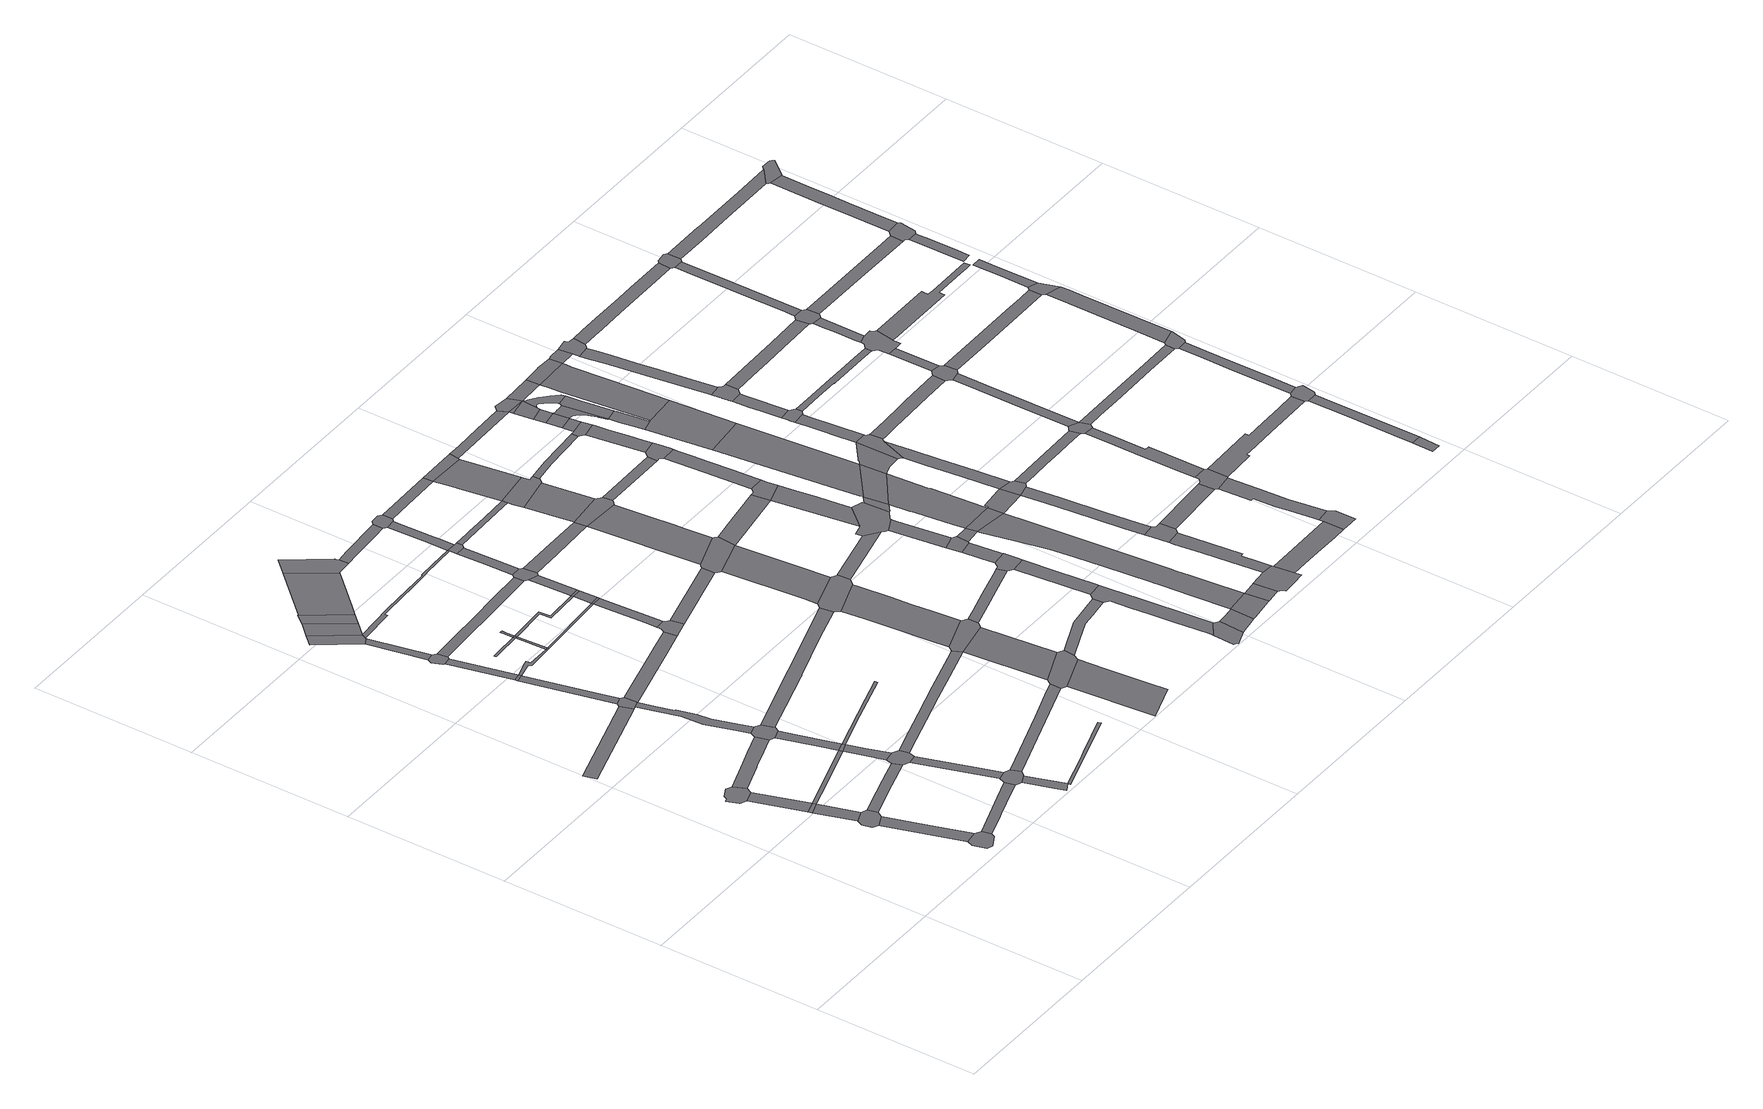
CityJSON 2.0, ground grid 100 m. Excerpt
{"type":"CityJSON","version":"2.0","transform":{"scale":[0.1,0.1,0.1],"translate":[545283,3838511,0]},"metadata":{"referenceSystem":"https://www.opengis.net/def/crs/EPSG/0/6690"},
"CityObjects":{
"road1":{"type":"Road","geometry":[{"type":"MultiSurface","lod":"1","boundaries":[[[0,1,2,3,4,5,6,7,8,9,10,11]]]}]},
"road2":{"type":"Road","attributes":{"RoadStructureAttribute.sectionType":"1"},"geometry":[{"type":"MultiSurface","lod":"1","boundaries":[[[12,9,8,13,14,15]]]}]},
"road3":{"type":"Road","geometry":[{"type":"MultiSurface","lod":"1","boundaries":[[[15,14,16,17]]]}]},
"road4":{"type":"Road","attributes":{"RoadStructureAttribute.sectionType":"1"},"geometry":[{"type":"MultiSurface","lod":"1","boundaries":[[[17,16,18,19]]]}]},
"road5":{"type":"Road","geometry":[{"type":"MultiSurface","lod":"1","boundaries":[[[20,21,19,18,22,23,24,25,26,27,28,29,30]]]}]},
"road6":{"type":"Road","geometry":[{"type":"MultiSurface","lod":"1","boundaries":[[[31,32,33,34,35,36,37,38,39,40,41]]]}]},
"road7":{"type":"Road","attributes":{"RoadStructureAttribute.sectionType":"1"},"geometry":[{"type":"MultiSurface","lod":"1","boundaries":[[[42,28,27,43,32,31]]]}]},
"road8":{"type":"Road","attributes":{"RoadStructureAttribute.sectionType":"1"},"geometry":[{"type":"MultiSurface","lod":"1","boundaries":[[[44,45,46,47]]]}]},
"road9":{"type":"Road","attributes":{"RoadStructureAttribute.sectionType":"1"},"geometry":[{"type":"MultiSurface","lod":"1","boundaries":[[[48,49,50,51,11,10,52,53,54,55]]]}]},
"road10":{"type":"Road","attributes":{"RoadStructureAttribute.sectionType":"1"},"geometry":[{"type":"MultiSurface","lod":"1","boundaries":[[[56,57,15,17,58,59]]]}]},
"road11":{"type":"Road","attributes":{"RoadStructureAttribute.sectionType":"1"},"geometry":[{"type":"MultiSurface","lod":"1","boundaries":[[[60,61,62,63,30,29,64,65,66]]]}]},
"road12":{"type":"Road","attributes":{"RoadStructureAttribute.sectionType":"1"},"geometry":[{"type":"MultiSurface","lod":"1","boundaries":[[[67,68,41,40,69,70,71,72,73,74,75]]]}]},
"road13":{"type":"Road","geometry":[{"type":"MultiSurface","lod":"1","boundaries":[[[76,56,59,77]]]}]},
"road14":{"type":"Road","attributes":{"RoadStructureAttribute.sectionType":"1"},"geometry":[{"type":"MultiSurface","lod":"1","boundaries":[[[78,79,80,81,82,83,56,76]]]}]},
"road15":{"type":"Road","geometry":[{"type":"MultiSurface","lod":"1","boundaries":[[[84,85,86,48,55,87,88,81,80,89,90,91]]]}]},
"road16":{"type":"Road","attributes":{"RoadStructureAttribute.sectionType":"1"},"geometry":[{"type":"MultiSurface","lod":"1","boundaries":[[[92,77,59,93,94,95,96,97]]]}]},
"road17":{"type":"Road","geometry":[{"type":"MultiSurface","lod":"1","boundaries":[[[97,96,98,99,60,66,100,101,102,103]]]}]},
"road18":{"type":"Road","attributes":{"RoadStructureAttribute.sectionType":"1"},"geometry":[{"type":"MultiSurface","lod":"1","boundaries":[[[104,101,100,105,106,107]]]}]},
"road19":{"type":"Road","attributes":{"RoadStructureAttribute.sectionType":"1"},"geometry":[{"type":"MultiSurface","lod":"1","boundaries":[[[108,109,110,111,112,113,114,115,116,117,118,119,120,85,84]]]}]},
"road20":{"type":"Road","geometry":[{"type":"MultiSurface","lod":"1","boundaries":[[[121,122,123,124,44,47,125,116,115,126]]]}]},
"road21":{"type":"Road","attributes":{"RoadStructureAttribute.sectionType":"1"},"geometry":[{"type":"MultiSurface","lod":"1","boundaries":[[[127,128,129,130,131]]]}]},
"road22":{"type":"Road","geometry":[{"type":"MultiSurface","lod":"1","boundaries":[[[107,106,67,75,132,133,128,127,134,135]]]}]},
"road23":{"type":"Road","attributes":{"RoadStructureAttribute.sectionType":"1"},"geometry":[{"type":"MultiSurface","lod":"1","boundaries":[[[136,137,138,139,123,122]]]}]},
"road24":{"type":"Road","geometry":[{"type":"MultiSurface","lod":"1","boundaries":[[[140,141,139,138]]]}]},
"road25":{"type":"Road","attributes":{"RoadStructureAttribute.sectionType":"1"},"geometry":[{"type":"MultiSurface","lod":"1","boundaries":[[[142,143,144,145,141,140]]]}]},
"road26":{"type":"Road","geometry":[{"type":"MultiSurface","lod":"1","boundaries":[[[146,147,148,149,150]]]}]},
"road27":{"type":"Road","geometry":[{"type":"MultiSurface","lod":"1","boundaries":[[[151,152,153,154,145,144,155,156]]]}]},
"road28":{"type":"Road","attributes":{"RoadStructureAttribute.sectionType":"1"},"geometry":[{"type":"MultiSurface","lod":"1","boundaries":[[[157,149,148,152,151]]]}]},
"road29":{"type":"Road","attributes":{"RoadStructureAttribute.sectionType":"1"},"geometry":[{"type":"MultiSurface","lod":"1","boundaries":[[[158,146,150,159,160]]]}]},
"road30":{"type":"Road","attributes":{"RoadStructureAttribute.sectionType":"1"},"geometry":[{"type":"MultiSurface","lod":"1","boundaries":[[[161,162,163,164,165,140,138,166,167,168,169,170]]]}]},
"road31":{"type":"Road","geometry":[{"type":"MultiSurface","lod":"1","boundaries":[[[171,158,160,172,173]]]}]},
"road32":{"type":"Road","attributes":{"RoadStructureAttribute.sectionType":"1"},"geometry":[{"type":"MultiSurface","lod":"1","boundaries":[[[174,175,176,177,178,179,180]]]}]},
"road33":{"type":"Road","attributes":{"RoadStructureAttribute.sectionType":"1"},"geometry":[{"type":"MultiSurface","lod":"1","boundaries":[[[181,182,183,184,185,186,76,77]]]}]},
"road34":{"type":"Road","attributes":{"RoadStructureAttribute.sectionType":"1"},"geometry":[{"type":"MultiSurface","lod":"1","boundaries":[[[187,188,189,190,191,192,193,194,131,195]]]}]},
"road35":{"type":"Road","geometry":[{"type":"MultiSurface","lod":"1","boundaries":[[[196,170,169,197]]]}]},
"road36":{"type":"Road","attributes":{"RoadStructureAttribute.sectionType":"1"},"geometry":[{"type":"MultiSurface","lod":"1","boundaries":[[[198,199,200,201,126,115,202,203]]]}]},
"road37":{"type":"Road","attributes":{"RoadStructureAttribute.sectionType":"1"},"geometry":[{"type":"MultiSurface","lod":"1","boundaries":[[[180,170,196,204]]]}]},
"road38":{"type":"Road","geometry":[{"type":"MultiSurface","lod":"1","boundaries":[[[174,180,204,205]]]}]},
"road39":{"type":"Road","geometry":[{"type":"MultiSurface","lod":"1","boundaries":[[[206,207,208,209,210,174,205]]]}]},
"road40":{"type":"Road","attributes":{"RoadStructureAttribute.sectionType":"1"},"geometry":[{"type":"MultiSurface","lod":"1","boundaries":[[[211,173,172,212,213,214]]]}]},
"road41":{"type":"Road","attributes":{"RoadStructureAttribute.sectionType":"1"},"geometry":[{"type":"MultiSurface","lod":"1","boundaries":[[[215,216,217,218,135,134,219]]]}]},
"road42":{"type":"Road","attributes":{"RoadStructureAttribute.sectionType":"1"},"geometry":[{"type":"MultiSurface","lod":"1","boundaries":[[[220,221,222,223,156,155,224,225,226,227,228]]]}]},
"road43":{"type":"Road","attributes":{"RoadStructureAttribute.sectionType":"1"},"geometry":[{"type":"MultiSurface","lod":"1","boundaries":[[[229,230,231,232,233,103,102,234,235,236,237,238,239]]]}]},
"road44":{"type":"Road","attributes":{"RoadStructureAttribute.sectionType":"1"},"geometry":[{"type":"MultiSurface","lod":"1","boundaries":[[[240,196,197,241]]]}]},
"road45":{"type":"Road","attributes":{"RoadStructureAttribute.sectionType":"1"},"geometry":[{"type":"MultiSurface","lod":"1","boundaries":[[[242,243,244,245,246,247,150,149,248,249,250,251,252,253,254,255,256,257]]]}]},
"road46":{"type":"Road","attributes":{"RoadStructureAttribute.sectionType":"1"},"geometry":[{"type":"MultiSurface","lod":"1","boundaries":[[[258,259,260,261,262,263,91,90,264,265,266,267,268,269,270,271]]]}]},
"road47":{"type":"Road","attributes":{"RoadStructureAttribute.sectionType":"1"},"geometry":[{"type":"MultiSurface","lod":"1","boundaries":[[[272,273,205,204,274,275,276,277]]]}]},
"road48":{"type":"Road","geometry":[{"type":"MultiSurface","lod":"1","boundaries":[[[278,279,211,214,280,281,282,283,284]]]}]},
"road49":{"type":"Road","geometry":[{"type":"MultiSurface","lod":"1","boundaries":[[[285,286,287,288,289,290,291,198,203,292,293,294]]]}]},
"road50":{"type":"Road","attributes":{"RoadStructureAttribute.sectionType":"1"},"geometry":[{"type":"MultiSurface","lod":"1","boundaries":[[[295,241,296,297,298,287,286]]]}]},
"road51":{"type":"Road","geometry":[{"type":"MultiSurface","lod":"1","boundaries":[[[299,240,241,295]]]}]},
"road52":{"type":"Road","attributes":{"RoadStructureAttribute.sectionType":"1"},"geometry":[{"type":"MultiSurface","lod":"1","boundaries":[[[300,276,240,299]]]}]},
"road53":{"type":"Road","geometry":[{"type":"MultiSurface","lod":"1","boundaries":[[[301,277,276,300]]]}]},
"road54":{"type":"Road","attributes":{"RoadStructureAttribute.sectionType":"1"},"geometry":[{"type":"MultiSurface","lod":"1","boundaries":[[[302,303,277,301,304]]]}]},
"road55":{"type":"Road","attributes":{"RoadStructureAttribute.sectionType":"1"},"geometry":[{"type":"MultiSurface","lod":"1","boundaries":[[[305,306,282,281,307,308,309,310]]]}]},
"road56":{"type":"Road","geometry":[{"type":"MultiSurface","lod":"1","boundaries":[[[311,312,313,220,228,314,302,304,315,316,317]]]}]},
"road57":{"type":"Road","attributes":{"RoadStructureAttribute.sectionType":"1"},"geometry":[{"type":"MultiSurface","lod":"1","boundaries":[[[318,319,320,321,322,323]]]}]},
"road58":{"type":"Road","attributes":{"RoadStructureAttribute.sectionType":"1"},"geometry":[{"type":"MultiSurface","lod":"1","boundaries":[[[324,325,326,327,328,313,312]]]}]},
"road59":{"type":"Road","geometry":[{"type":"MultiSurface","lod":"1","boundaries":[[[329,330,331,215,219,332,321,320,333,334,335]]]}]},
"road60":{"type":"Road","attributes":{"RoadStructureAttribute.sectionType":"1"},"geometry":[{"type":"MultiSurface","lod":"1","boundaries":[[[336,337,294,293,338]]]}]},
"road61":{"type":"Road","geometry":[{"type":"MultiSurface","lod":"1","boundaries":[[[242,257,339,326,325,340,341,342,343,344]]]}]},
"road62":{"type":"Road","attributes":{"RoadStructureAttribute.sectionType":"1"},"geometry":[{"type":"MultiSurface","lod":"1","boundaries":[[[345,239,330,329]]]}]},
"road63":{"type":"Road","attributes":{"RoadStructureAttribute.sectionType":"1"},"geometry":[{"type":"MultiSurface","lod":"1","boundaries":[[[346,347,348,349,350,351,242,344]]]}]},
"road64":{"type":"Road","geometry":[{"type":"MultiSurface","lod":"1","boundaries":[[[352,353,354,355,356,357,229,239,345,358,359]]]}]},
"road65":{"type":"Road","geometry":[{"type":"MultiSurface","lod":"1","boundaries":[[[360,361,305,310,350,349,362,363]]]}]},
"road66":{"type":"Road","attributes":{"RoadStructureAttribute.sectionType":"1"},"geometry":[{"type":"MultiSurface","lod":"1","boundaries":[[[364,365,366,367,368,369,370,371,372,373,355,354]]]}]},
"road67":{"type":"Road","attributes":{"RoadStructureAttribute.sectionType":"1"},"geometry":[{"type":"MultiSurface","lod":"1","boundaries":[[[374,375,376,317,316,377,378,379,380]]]}]},
"road68":{"type":"Road","geometry":[{"type":"MultiSurface","lod":"1","boundaries":[[[381,382,383,384,385,258,271,386,370,369,387,388]]]}]},
"road69":{"type":"Road","attributes":{"RoadStructureAttribute.sectionType":"1"},"geometry":[{"type":"MultiSurface","lod":"1","boundaries":[[[389,390,391,392,393,342,341,394,395,396,397]]]}]},
"road70":{"type":"Road","attributes":{"RoadStructureAttribute.sectionType":"1"},"geometry":[{"type":"MultiSurface","lod":"1","boundaries":[[[398,399,400,401,402,384,383]]]}]},
"road71":{"type":"Road","attributes":{"RoadStructureAttribute.sectionType":"1"},"geometry":[{"type":"MultiSurface","lod":"1","boundaries":[[[403,404,363,362,405,406,407]]]}]},
"road72":{"type":"Road","attributes":{"RoadStructureAttribute.sectionType":"1"},"geometry":[{"type":"MultiSurface","lod":"1","boundaries":[[[408,409,335,334,410,411,412,413]]]}]},
"road73":{"type":"Road","geometry":[{"type":"MultiSurface","lod":"1","boundaries":[[[414,415,416,417,336,338,418,419,401,400,420]]]}]},
"road74":{"type":"Road","attributes":{"RoadStructureAttribute.sectionType":"1"},"geometry":[{"type":"MultiSurface","lod":"1","boundaries":[[[380,416,415,421,422,423,424,425]]]}]},
"road75":{"type":"Road","attributes":{"RoadStructureAttribute.sectionType":"1"},"geometry":[{"type":"MultiSurface","lod":"1","boundaries":[[[426,427,428,429,359,358,430,431,432,433]]]}]},
"road76":{"type":"Road","geometry":[{"type":"MultiSurface","lod":"1","boundaries":[[[434,435,436,374,380,425,437,438,439,440]]]}]},
"road77":{"type":"Road","geometry":[{"type":"MultiSurface","lod":"1","boundaries":[[[441,442,443,444,445,446,447,448]]]}]},
"road78":{"type":"Road","attributes":{"RoadStructureAttribute.sectionType":"1"},"geometry":[{"type":"MultiSurface","lod":"1","boundaries":[[[449,450,451,452,374,436]]]}]},
"road79":{"type":"Road","geometry":[{"type":"MultiSurface","lod":"1","boundaries":[[[453,454,455,389,397,456,457,458,450,449,459,460,461]]]}]},
"road80":{"type":"Road","attributes":{"RoadStructureAttribute.sectionType":"1"},"geometry":[{"type":"MultiSurface","lod":"1","boundaries":[[[462,463,464,465,466,408,413,467,468,469,470,471,472,443,442]]]}]},
"road81":{"type":"Road","attributes":{"RoadStructureAttribute.sectionType":"1"},"geometry":[{"type":"MultiSurface","lod":"1","boundaries":[[[473,388,387,474,475,476]]]}]},
"road82":{"type":"Road","attributes":{"RoadStructureAttribute.sectionType":"1"},"geometry":[{"type":"MultiSurface","lod":"1","boundaries":[[[477,478,479,480,389,455,481]]]}]},
"road83":{"type":"Road","geometry":[{"type":"MultiSurface","lod":"1","boundaries":[[[482,483,484,403,407,477,481,485]]]}]},
"road84":{"type":"Road","attributes":{"RoadStructureAttribute.sectionType":"1"},"geometry":[{"type":"MultiSurface","lod":"1","boundaries":[[[486,487,488,448,447,489,490]]]}]},
"road85":{"type":"Road","attributes":{"RoadStructureAttribute.sectionType":"1"},"geometry":[{"type":"MultiSurface","lod":"1","boundaries":[[[491,492,493,420,400,494]]]}]},
"road86":{"type":"Road","attributes":{"RoadStructureAttribute.sectionType":"1"},"geometry":[{"type":"MultiSurface","lod":"1","boundaries":[[[495,496,497,498,466,465]]]}]},
"road87":{"type":"Road","geometry":[{"type":"MultiSurface","lod":"1","boundaries":[[[499,500,501,502,503,426,433,498,497]]]}]},
"road88":{"type":"Road","geometry":[{"type":"MultiSurface","lod":"1","boundaries":[[[504,486,490,505,506,507,508]]]}]},
"road89":{"type":"Road","attributes":{"RoadStructureAttribute.sectionType":"1"},"geometry":[{"type":"MultiSurface","lod":"1","boundaries":[[[509,510,511,512,501,500]]]}]},
"road90":{"type":"Road","geometry":[{"type":"MultiSurface","lod":"1","boundaries":[[[513,514,515,511,510,516,517,518]]]}]},
"road91":{"type":"Road","attributes":{"RoadStructureAttribute.sectionType":"1"},"geometry":[{"type":"MultiSurface","lod":"1","boundaries":[[[519,440,439,520]]]}]},
"road92":{"type":"Road","attributes":{"RoadStructureAttribute.sectionType":"1"},"geometry":[{"type":"MultiSurface","lod":"1","boundaries":[[[521,522,523,524,525,515,514]]]}]},
"road93":{"type":"Road","geometry":[{"type":"MultiSurface","lod":"1","boundaries":[[[526,527,528,529,473,476,530,525,524,531,532,533]]]}]},
"road94":{"type":"Road","attributes":{"RoadStructureAttribute.sectionType":"1"},"geometry":[{"type":"MultiSurface","lod":"1","boundaries":[[[534,535,504,508,536,537,538,539,540]]]}]},
"road95":{"type":"Road","attributes":{"RoadStructureAttribute.sectionType":"1"},"geometry":[{"type":"MultiSurface","lod":"1","boundaries":[[[541,542,461,460,543,544,545]]]}]},
"road96":{"type":"Road","attributes":{"RoadStructureAttribute.sectionType":"1"},"geometry":[{"type":"MultiSurface","lod":"1","boundaries":[[[546,547,548,549,550,494,528,527]]]}]},
"road97":{"type":"Road","geometry":[{"type":"MultiSurface","lod":"1","boundaries":[[[551,552,553,554,555,556,557,558,559,560,561,562,486,504,563,564,565,566,567,568,569]]]}]},
"road98":{"type":"Road","attributes":{"RoadStructureAttribute.sectionType":"1"},"geometry":[{"type":"MultiSurface","lod":"1","boundaries":[[[570,571,572,518,517,573,551]]]}]},
"road99":{"type":"Road","geometry":[{"type":"MultiSurface","lod":"1","boundaries":[[[574,575,576,577,578,491,494,550]]]}]},
"road100":{"type":"Road","attributes":{"RoadStructureAttribute.sectionType":"1"},"geometry":[{"type":"MultiSurface","lod":"1","boundaries":[[[579,580,581,482,485,582]]]}]},
"road101":{"type":"Road","attributes":{"RoadStructureAttribute.sectionType":"1"},"geometry":[{"type":"MultiSurface","lod":"1","boundaries":[[[583,533,532,584,585]]]}]},
"road102":{"type":"Road","geometry":[{"type":"MultiSurface","lod":"1","boundaries":[[[586,534,540,587,588,589,590,591,592,593,594,595,596,597,598]]]}]},
"road103":{"type":"Road","attributes":{"RoadStructureAttribute.sectionType":"1"},"geometry":[{"type":"MultiSurface","lod":"1","boundaries":[[[599,600,601,602,603,604,605,606,576,575]]]}]},
"road104":{"type":"Road","geometry":[{"type":"MultiSurface","lod":"1","boundaries":[[[607,570,551,569]]]}]},
"road105":{"type":"Road","geometry":[{"type":"MultiSurface","lod":"1","boundaries":[[[608,609,610,611,612,519,520,613,614,605,604]]]}]},
"road106":{"type":"Road","attributes":{"function":"1","RoadStructureAttribute.sectionType":"7"},"geometry":[{"type":"MultiSurface","lod":"1","boundaries":[[[615,616,617,618,619,620,621,585,622,623,624,625,570,607]]]}]},
"road107":{"type":"Road","attributes":{"RoadStructureAttribute.sectionType":"1"},"geometry":[{"type":"MultiSurface","lod":"1","boundaries":[[[626,627,628,629,630,631,611,610]]]}]},
"road108":{"type":"Road","attributes":{"RoadStructureAttribute.sectionType":"1"},"geometry":[{"type":"MultiSurface","lod":"1","boundaries":[[[632,633,634,635,636,637,638,639,586,598]]]}]},
"road109":{"type":"Road","geometry":[{"type":"MultiSurface","lod":"1","boundaries":[[[640,641,642,541,545,643,644,631,630]]]}]},
"road110":{"type":"Road","geometry":[{"type":"MultiSurface","lod":"1","boundaries":[[[645,646,583,585,621]]]}]},
"road111":{"type":"Road","attributes":{"RoadStructureAttribute.sectionType":"1"},"geometry":[{"type":"MultiSurface","lod":"1","boundaries":[[[647,648,649,642,641]]]}]},
"road112":{"type":"Road","geometry":[{"type":"MultiSurface","lod":"1","boundaries":[[[650,651,648,647]]]}]},
"road113":{"type":"Road","attributes":{"RoadStructureAttribute.sectionType":"1"},"geometry":[{"type":"MultiSurface","lod":"1","boundaries":[[[652,653,651,650]]]}]},
"road114":{"type":"Road","attributes":{"RoadStructureAttribute.sectionType":"1"},"geometry":[{"type":"MultiSurface","lod":"1","boundaries":[[[654,655,656,653,652]]]}]},
"road115":{"type":"Road","geometry":[{"type":"MultiSurface","lod":"1","boundaries":[[[657,658,659,660,636,635,661,662]]]}]},
"road116":{"type":"Road","attributes":{"function":"1","RoadStructureAttribute.sectionType":"7"},"geometry":[{"type":"MultiSurface","lod":"1","boundaries":[[[663,664,665,666,667,668,669,670,646,645]]]}]},
"road117":{"type":"Road","attributes":{"RoadStructureAttribute.sectionType":"1"},"geometry":[{"type":"MultiSurface","lod":"1","boundaries":[[[671,672,673,674,675,676,677,607,569,678,679]]]}]},
"road118":{"type":"Road","attributes":{"RoadStructureAttribute.sectionType":"1"},"geometry":[{"type":"MultiSurface","lod":"1","boundaries":[[[582,655,654]]]}]},
"road119":{"type":"Road","geometry":[{"type":"MultiSurface","lod":"1","boundaries":[[[680,681,682,579,582,654,683]]]}]},
"road120":{"type":"Road","attributes":{"RoadStructureAttribute.sectionType":"1"},"geometry":[{"type":"MultiSurface","lod":"1","boundaries":[[[684,685,686,687,688,689,690,650,647,691,692,693,694,695,696,697]]]}]},
"road121":{"type":"Road","attributes":{"RoadStructureAttribute.sectionType":"1"},"geometry":[{"type":"MultiSurface","lod":"1","boundaries":[[[698,699,700,701,679,702,703,704,705,659,658]]]}]},
"road122":{"type":"Road","geometry":[{"type":"MultiSurface","lod":"1","boundaries":[[[697,696,706,707]]]}]},
"road123":{"type":"Road","attributes":{"function":"1","RoadStructureAttribute.sectionType":"7"},"geometry":[{"type":"MultiSurface","lod":"1","boundaries":[[[708,709,707,710,711,712,713]]]}]},
"road124":{"type":"Road","attributes":{"RoadStructureAttribute.sectionType":"1"},"geometry":[{"type":"MultiSurface","lod":"1","boundaries":[[[714,715,716,597,596,717,718,719,720]]]}]},
"road125":{"type":"Road","geometry":[{"type":"MultiSurface","lod":"1","boundaries":[[[721,722,723,724,725,726,684,707,709]]]}]},
"road126":{"type":"Road","attributes":{"RoadStructureAttribute.sectionType":"1"},"geometry":[{"type":"MultiSurface","lod":"1","boundaries":[[[727,728,729,730,731,732,733,654,652,734,735,736,737,738,739,740,741,742,743,744,725,724]]]}]},
"road127":{"type":"Road","geometry":[{"type":"MultiSurface","lod":"1","boundaries":[[[745,746,713,712,666,665]]]}]},
"road128":{"type":"Road","geometry":[{"type":"MultiSurface","lod":"1","boundaries":[[[671,679,701,747,748,749,750,751]]]}]},
"road129":{"type":"Road","geometry":[{"type":"MultiSurface","lod":"1","boundaries":[[[752,753,754,755,756,645,621,757,758,759]]]}]},
"road130":{"type":"Road","attributes":{"RoadStructureAttribute.sectionType":"1"},"geometry":[{"type":"MultiSurface","lod":"1","boundaries":[[[760,761,683,654,762,763,764]]]}]},
"road131":{"type":"Road","attributes":{"RoadStructureAttribute.sectionType":"1"},"geometry":[{"type":"MultiSurface","lod":"1","boundaries":[[[765,766,767,768,769,770,771,772,671,751]]]}]},
"road132":{"type":"Road","attributes":{"RoadStructureAttribute.sectionType":"1"},"geometry":[{"type":"MultiSurface","lod":"1","boundaries":[[[773,774,775,662,661,776]]]}]},
"road133":{"type":"Road","geometry":[{"type":"MultiSurface","lod":"1","boundaries":[[[777,778,752,759,779,780,770,769,781,782,783,784]]]}]},
"road134":{"type":"Road","attributes":{"function":"1","RoadStructureAttribute.sectionType":"7"},"geometry":[{"type":"MultiSurface","lod":"1","boundaries":[[[785,786,787,788,789,764,790,791,792,793,746,745]]]}]},
"road135":{"type":"Road","attributes":{"RoadStructureAttribute.sectionType":"1"},"geometry":[{"type":"MultiSurface","lod":"1","boundaries":[[[794,795,796,797,798,799,800,801,802,803,752,778]]]}]},
"road136":{"type":"Road","geometry":[{"type":"MultiSurface","lod":"1","boundaries":[[[804,805,760,764,789,806]]]}]},
"road137":{"type":"Road","geometry":[{"type":"MultiSurface","lod":"1","boundaries":[[[807,808,809,810,811,798,797,812,813,814]]]}]},
"road138":{"type":"Road","geometry":[{"type":"MultiSurface","lod":"1","boundaries":[[[815,816,714,720,817,818,819]]]}]},
"road139":{"type":"Road","attributes":{"RoadStructureAttribute.sectionType":"1"},"geometry":[{"type":"MultiSurface","lod":"1","boundaries":[[[820,821,822,823,824,825,826,809,808]]]}]},
"road140":{"type":"Road","attributes":{"RoadStructureAttribute.sectionType":"1"},"geometry":[{"type":"MultiSurface","lod":"1","boundaries":[[[827,828,748,747,829,830,831,832,833,834,835]]]}]},
"road141":{"type":"Road","attributes":{"RoadStructureAttribute.sectionType":"1"},"geometry":[{"type":"MultiSurface","lod":"1","boundaries":[[[836,837,838,839,840,841,842,843,844,845,846,816,815]]]}]},
"road142":{"type":"Road","geometry":[{"type":"MultiSurface","lod":"1","boundaries":[[[847,848,849,850,851,852,853,854,855,856,822,821,857,858,859]]]}]},
"road143":{"type":"Road","attributes":{"RoadStructureAttribute.sectionType":"1"},"geometry":[{"type":"MultiSurface","lod":"1","boundaries":[[[860,861,862,806,789,863]]]}]},
"road144":{"type":"Road","attributes":{"RoadStructureAttribute.sectionType":"1"},"geometry":[{"type":"MultiSurface","lod":"1","boundaries":[[[864,865,866,867,868,869,870,871,872,873,874,875,876,877,878,851,850]]]}]},
"road145":{"type":"Road","geometry":[{"type":"MultiSurface","lod":"1","boundaries":[[[879,880,881,773,776,840,839,882,883,884]]]}]},
"road146":{"type":"Road","geometry":[{"type":"MultiSurface","lod":"1","boundaries":[[[885,886,887,888,889,890,891,860,863,892,893,870,869,894,895,896]]]}]},
"road147":{"type":"Road","attributes":{"RoadStructureAttribute.sectionType":"1"},"geometry":[{"type":"MultiSurface","lod":"1","boundaries":[[[897,898,899,900,901,902,903,784,783,904,905,906,907,908]]]}]},
"road148":{"type":"Road","attributes":{"RoadStructureAttribute.sectionType":"1"},"geometry":[{"type":"MultiSurface","lod":"1","boundaries":[[[909,910,911,912,913,879,884,914,915,916,917]]]}]},
"road149":{"type":"Road","geometry":[{"type":"MultiSurface","lod":"1","boundaries":[[[918,919,920,827,835,909,917,921,922,923,924]]]}]},
"road150":{"type":"Road","attributes":{"RoadStructureAttribute.sectionType":"1"},"geometry":[{"type":"MultiSurface","lod":"1","boundaries":[[[925,926,927,928,814,813,929,930,931,932,933,934,935,936]]]}]},
"road151":{"type":"Road","attributes":{"RoadStructureAttribute.sectionType":"1"},"geometry":[{"type":"MultiSurface","lod":"1","boundaries":[[[937,938,939,859,858,940,941,942,943,944]]]}]},
"road152":{"type":"Road","attributes":{"RoadStructureAttribute.sectionType":"1"},"geometry":[{"type":"MultiSurface","lod":"1","boundaries":[[[945,946,947,948,949,950,951,918,924]]]}]},
"road153":{"type":"Road","attributes":{"RoadStructureAttribute.sectionType":"1"},"geometry":[{"type":"MultiSurface","lod":"1","boundaries":[[[952,953,954,955,883,882,956,957,958,959,960,961]]]}]},
"road154":{"type":"Road","geometry":[{"type":"MultiSurface","lod":"1","boundaries":[[[962,963,964,897,908,965,966,949,948,967,968,969,970]]]}]},
"road155":{"type":"Road","attributes":{"RoadStructureAttribute.sectionType":"1"},"geometry":[{"type":"MultiSurface","lod":"1","boundaries":[[[971,972,962,970]]]}]},
"road156":{"type":"Road","attributes":{"RoadStructureAttribute.sectionType":"1"},"geometry":[{"type":"MultiSurface","lod":"1","boundaries":[[[973,974,975,976,977,896,895,978,979,980,981,982,983]]]}]},
"road157":{"type":"Road","geometry":[{"type":"MultiSurface","lod":"1","boundaries":[[[984,985,986,987,988,989,990,991,992,993,994,995,996,997,998,999,1000,1001,936,935,1002,1003,1004,1005,972,971,1006,1007,1008,1009]]]}]},
"road158":{"type":"Road","geometry":[{"type":"MultiSurface","lod":"1","boundaries":[[[1010,1011,1012,1013]]]}]},
"road159":{"type":"Road","attributes":{"RoadStructureAttribute.sectionType":"1"},"geometry":[{"type":"MultiSurface","lod":"1","boundaries":[[[1014,1015,1016,924,923,1017,1018,1019,1020,1021]]]}]},
"road160":{"type":"Road","attributes":{"RoadStructureAttribute.sectionType":"1"},"geometry":[{"type":"MultiSurface","lod":"1","boundaries":[[[1022,1023,1024,1025,999,998,1026]]]}]},
"road161":{"type":"Road","geometry":[{"type":"MultiSurface","lod":"1","boundaries":[[[1027,1028,937,944,1029,1022,1026,1030,1031,1032,1033,1034,1035,1036]]]}]},
"road162":{"type":"Road","attributes":{"RoadStructureAttribute.sectionType":"1"},"geometry":[{"type":"MultiSurface","lod":"1","boundaries":[[[1037,1038,1039,1040,1041,1042,1043,1010,1013]]]}]},
"road163":{"type":"Road","attributes":{"RoadStructureAttribute.sectionType":"1"},"geometry":[{"type":"MultiSurface","lod":"1","boundaries":[[[1044,1045,1046,1047,1048,1049,1050,1051,1027,1036]]]}]},
"road164":{"type":"Road","geometry":[{"type":"MultiSurface","lod":"1","boundaries":[[[1052,1053,961,960,1040,1039,1054,1055]]]}]},
"road165":{"type":"Road","attributes":{"RoadStructureAttribute.sectionType":"1"},"geometry":[{"type":"MultiSurface","lod":"1","boundaries":[[[1056,1057,1058,1059,968,967,1060,1061,1062]]]}]},
"road166":{"type":"Road","geometry":[{"type":"MultiSurface","lod":"1","boundaries":[[[1063,1064,1065,1066,1067,973,983,1068,1069,1047,1046,1070,1071,1072]]]}]},
"road167":{"type":"Road","attributes":{"RoadStructureAttribute.sectionType":"1"},"geometry":[{"type":"MultiSurface","lod":"1","boundaries":[[[1073,1074,1075,1076,1077,1078,1079,1053,1052]]]}]},
"road168":{"type":"Road","attributes":{"RoadStructureAttribute.sectionType":"1"},"geometry":[{"type":"MultiSurface","lod":"1","boundaries":[[[1080,1081,1082,1083,1084,1085,1086,1009,1008,1087,1088,1089,1090,1091,1092,1093,1094,1095,1096,1097]]]}]},
"road169":{"type":"Road","geometry":[{"type":"MultiSurface","lod":"1","boundaries":[[[1098,1099,1014,1021,1077,1076,1100]]]}]},
"road170":{"type":"Road","attributes":{"RoadStructureAttribute.sectionType":"1"},"geometry":[{"type":"MultiSurface","lod":"1","boundaries":[[[1101,1102,1103,1033,1032,1104,1105,1106]]]}]},
"road171":{"type":"Road","attributes":{"RoadStructureAttribute.sectionType":"1"},"geometry":[{"type":"MultiSurface","lod":"1","boundaries":[[[1107,1108,1109,1110,1099,1098,1111,1112,1113,1114]]]}]},
"road172":{"type":"Road","geometry":[{"type":"MultiSurface","lod":"1","boundaries":[[[1115,1056,1062,1107,1114,1116]]]}]},
"road173":{"type":"Road","attributes":{"RoadStructureAttribute.sectionType":"1"},"geometry":[{"type":"MultiSurface","lod":"1","boundaries":[[[1117,1118,1119,1120,1121,1115,1116]]]}]},
"road174":{"type":"Road","attributes":{"RoadStructureAttribute.sectionType":"1"},"geometry":[{"type":"MultiSurface","lod":"1","boundaries":[[[1122,1123,1124,1125,1126,1072,1071,1127,1128,1129,1130]]]}]},
"road175":{"type":"Road","geometry":[{"type":"MultiSurface","lod":"1","boundaries":[[[1131,1132,1133,1134,1135,1136]]]}]},
"road176":{"type":"Road","geometry":[{"type":"MultiSurface","lod":"1","boundaries":[[[1137,1138,1139,1106,1105,1140,1131,1136,1141,1142]]]}]},
"road177":{"type":"Road","attributes":{"RoadStructureAttribute.sectionType":"1"},"geometry":[{"type":"MultiSurface","lod":"1","boundaries":[[[1143,1144,1145,1138,1137,1146,1147,1148,1149,1150]]]}]},
"road178":{"type":"Road","geometry":[{"type":"MultiSurface","lod":"1","boundaries":[[[1151,1152,1130,1129,1153,1143,1150,1154,1155,1156,1157]]]}]}
},
"vertices":[
[342,1497,0],[332,1502,0],[275,1473,0],[270,1462,0],[264,1449,0],[243,1441,0],[270,1369,0],[273,1368,0],[309,1352,0],[384,1377,0],[402,1413,0],[367,1485,0],
[483,1064,0],[310,1351,0],[411,1032,0],[486,1056,0],
[418,1010,0],[493,1034,0],
[494,771,0],[566,800,0],
[591,789,0],[568,800,0],[493,770,0],[483,747,0],[477,734,0],[490,674,0],[501,669,0],[525,657,0],[597,692,0],[619,726,0],[602,783,0],
[752,201,0],[675,189,0],[674,187,0],[672,182,0],[659,151,0],[680,72,0],[718,61,0],[788,100,0],[793,110,0],[799,123,0],[789,182,0],
[669,466,0],[671,198,0],
[616,2377,0],[0,2187,0],[24,2110,0],[640,2300,0],
[796,1637,0],[658,1588,0],[570,1557,0],[368,1485,0],[583,1477,0],[597,1482,0],[658,1503,0],[819,1558,0],
[951,1206,0],[662,1112,0],[663,1089,0],[956,1184,0],
[1013,910,0],[877,870,0],[859,864,0],[665,804,0],[666,741,0],[854,800,0],[1035,856,0],
[1212,328,0],[1082,283,0],[886,152,0],[938,170,0],[975,183,0],[1063,213,0],[1066,214,0],[1143,240,0],[1226,268,0],
[1007,1222,0],[1011,1207,0],
[990,1278,0],[938,1463,0],[910,1564,0],[852,1543,0],[885,1433,0],[920,1309,0],
[869,1691,0],[813,1670,0],[806,1656,0],[822,1557,0],[840,1549,0],[926,1596,0],[927,1598,0],[902,1670,0],
[1044,1100,0],[959,1176,0],[978,1111,0],[985,1084,0],[1024,954,0],[1089,964,0],
[1021,941,0],[1016,922,0],[1073,837,0],[1131,847,0],[1143,888,0],[1130,944,0],
[1222,570,0],[1173,530,0],[1226,367,0],[1284,381,0],
[854,1736,0],[797,1917,0],[789,2003,0],[769,2077,0],[758,2116,0],[751,2115,0],[724,2221,0],[698,2318,0],[658,2305,0],[690,2188,0],[726,2057,0],[734,1923,0],[792,1736,0],
[676,2412,0],[675,2413,0],[627,2400,0],[627,2399,0],[650,2303,0],[695,2401,0],
[1318,276,0],[1263,250,0],[1319,78,0],[1339,17,0],[1393,46,0],
[1238,262,0],[1251,256,0],[1343,307,0],[1320,364,0],
[648,2523,0],[548,2950,0],[547,2954,0],[499,2943,0],
[542,2971,0],[496,2960,0],
[541,2976,0],[539,2982,0],[451,3351,0],[405,3345,0],
[193,4086,0],[139,4028,0],[312,3791,0],[351,3816,0],[367,3848,0],
[432,3446,0],[384,3439,0],[371,3411,0],[395,3350,0],[462,3368,0],[453,3429,0],
[353,3808,0],
[266,4164,0],[372,3853,0],[440,3925,0],
[666,2977,0],[665,2995,0],[663,3007,0],[652,3003,0],[644,3001,0],[639,2976,0],[644,2969,0],[651,2959,0],[812,2969,0],[811,2980,0],
[317,4226,0],[494,3983,0],[320,4223,0],
[799,3183,0],[642,3174,0],[609,3171,0],[609,3165,0],[610,3158,0],[642,3159,0],[802,3168,0],
[1168,1257,0],[1265,1288,0],[1562,1378,0],[1561,1386,0],[1558,1393,0],[1400,1347,0],
[1933,205,0],[1930,214,0],[1926,222,0],[1811,184,0],[1739,160,0],[1671,139,0],[1667,137,0],[1595,111,0],[1397,31,0],
[826,2981,0],[827,2970,0],
[1290,2558,0],[1280,2555,0],[1126,2515,0],[1118,2513,0],[1138,2435,0],[1300,2479,0],
[814,3165,0],
[817,3183,0],
[811,3235,0],[813,3263,0],[806,3263,0],[798,3263,0],[799,3235,0],
[577,4498,0],[541,4032,0],[632,4130,0],[752,4258,0],
[2064,621,0],[2002,600,0],[1779,522,0],[1493,424,0],[2062,554,0],
[1240,3479,0],[1026,3465,0],[825,3451,0],[639,3441,0],[640,3379,0],[728,3384,0],[846,3391,0],[1034,3404,0],[1245,3417,0],
[2010,1215,0],[1946,1194,0],[1692,1118,0],[1451,1044,0],[1286,994,0],[1262,924,0],[1428,975,0],[1632,1038,0],[1820,1096,0],[2033,1160,0],[2038,1161,0],
[1282,3014,0],[1283,2999,0],
[1238,3901,0],[1094,3895,0],[982,3891,0],[981,3886,0],[828,3878,0],[635,3871,0],[360,3817,0],[586,3837,0],[584,3856,0],[635,3858,0],[740,3862,0],[884,3870,0],[1005,3876,0],[1005,3880,0],[1123,3885,0],[1238,3890,0],
[1927,2001,0],[1582,1890,0],[1382,1826,0],[1333,1810,0],[1113,1739,0],[1037,1714,0],[1113,1657,0],[1249,1700,0],[1368,1737,0],[1382,1741,0],[1389,1744,0],[1548,1797,0],[1768,1867,0],[1942,1922,0],
[1067,3128,0],[1059,3198,0],[1049,3183,0],[1055,3115,0],[1277,3125,0],[1276,3138,0],
[662,4588,0],[628,4553,0],[760,4259,0],[847,4266,0],[844,4326,0],[838,4343,0],[837,4347,0],
[1373,2602,0],[1362,2611,0],[1303,2609,0],[1304,2596,0],[1304,2593,0],[1305,2583,0],[1298,2572,0],[1355,2493,0],[1407,2507,0],[1392,2587,0],
[1343,3002,0],[1284,2986,0],[1290,2874,0],[1300,2678,0],
[1342,3017,0],
[1336,3128,0],
[1336,3141,0],
[1262,3401,0],[1275,3151,0],[1323,3384,0],
[1203,4354,0],[921,4332,0],[925,4272,0],[940,4273,0],[1122,4286,0],[1202,4292,0],
[1327,3488,0],[1314,3498,0],[1253,3496,0],[1251,3411,0],[1332,3392,0],[1342,3401,0],[1333,3484,0],
[2363,213,0],[2339,467,0],[2325,622,0],[2097,534,0],[2146,7,0],[2376,87,0],
[1310,3629,0],[1301,3844,0],[1240,3842,0],[1247,3665,0],[1253,3497,0],
[2316,749,0],[2086,653,0],[2080,645,0],[2072,548,0],[2326,625,0],[2343,660,0],[2350,730,0],
[1869,2714,0],[1859,2711,0],[1870,2631,0],
[1239,3875,0],[1317,3862,0],[1321,3866,0],[1320,3900,0],[1309,3900,0],[1298,3899,0],
[2270,1206,0],
[1294,4002,0],[1293,4030,0],[1287,4185,0],[1283,4281,0],[1224,4277,0],[1233,4053,0],
[2282,1309,0],[2267,1319,0],[2257,1325,0],[2033,1245,0],[2024,1233,0],[2014,1219,0],[2293,1239,0],[2292,1302,0],
[1279,4377,0],[1220,4372,0],[1301,4298,0],[1300,4360,0],
[2257,1330,0],[2241,1491,0],[2229,1622,0],[2217,1750,0],[2198,1950,0],[2195,1974,0],[1969,1892,0],[1984,1747,0],[2001,1578,0],[2019,1363,0],
[1819,3493,0],[1542,3488,0],[1537,3487,0],[1539,3407,0],[1543,3408,0],[1825,3417,0],[1828,3417,0],
[2218,2090,0],[2191,2104,0],[2184,2107,0],[1952,2031,0],[1928,2002,0],[1944,1920,0],[2226,2010,0],[2220,2089,0],
[1757,3912,0],[1588,3907,0],[1530,3906,0],[1439,3903,0],[1415,3902,0],[1528,3873,0],[1657,3877,0],[1716,3878,0],[1760,3879,0],
[2165,2301,0],[2146,2518,0],[2131,2681,0],[1902,2608,0],[1949,2112,0],
[1688,4369,0],[1462,4363,0],[1453,4303,0],[1511,4305,0],[1693,4310,0],
[2809,863,0],[2582,828,0],[2475,715,0],[2606,771,0],[2688,781,0],[2814,798,0],
[2127,2810,0],[2119,2817,0],[1890,2736,0],[1884,2730,0],[1883,2622,0],[1894,2614,0],[2143,2797,0],
[2104,2978,0],[2101,3012,0],[2097,3052,0],[2083,3200,0],[2064,3407,0],
[2740,1431,0],[2687,1416,0],[2515,1367,0],[2370,1325,0],[2301,1241,0],[2405,1271,0],[2615,1332,0],[2757,1372,0],
[2075,3501,0],[2062,3512,0],[2053,3520,0],[2077,3420,0],[2080,3423,0],[2092,3435,0],[2084,3494,0],
[3009,210,0],[2996,221,0],[2906,157,0],[2899,25,0],[2907,19,0],[2921,8,0],[3013,43,0],[3024,198,0],
[2007,3830,0],[1776,3783,0],[1806,3576,0],[1819,3495,0],
[2016,3901,0],[1996,3898,0],[1988,3946,0],[1761,3879,0],[1764,3858,0],[1765,3852,0],[2020,3848,0],[2031,3862,0],[2028,3903,0],
[2984,339,0],[2951,663,0],[2933,848,0],[2927,903,0],[2836,893,0],[2816,797,0],[2846,777,0],[2857,656,0],[2869,534,0],[2885,391,0],[2904,185,0],
[2582,2176,0],[2232,2012,0],[2431,2059,0],[2664,2114,0],
[1696,4310,0],[1712,4204,0],[1718,4167,0],[1756,3915,0],[1935,4305,0],
[1942,4374,0],[1930,4374,0],[1927,4374,0],[1934,4316,0],
[3147,213,0],[3137,211,0],[3067,203,0],[3125,61,0],[3143,64,0],
[2545,2864,0],[2241,2814,0],[2230,2812,0],[2564,2752,0],
[2926,918,0],[2902,1157,0],[2883,1360,0],[2788,1351,0],
[2879,1404,0],[2872,1476,0],[2781,1466,0],[2764,1443,0],[2759,1436,0],
[3301,232,0],[3155,65,0],[3158,66,0],[3312,87,0],[3321,88,0],
[2870,1492,0],[2846,1678,0],[2755,1661,0],[2769,1552,0],
[2848,1770,0],[2832,1779,0],[2743,1755,0],[2852,1687,0],[2853,1688,0],[2857,1765,0],
[2512,3503,0],[2513,3443,0],
[2816,1886,0],[2793,2064,0],[2785,2119,0],[2783,2134,0],[2698,2091,0],
[2823,2345,0],[2754,2364,0],[2641,2233,0],[2574,2215,0],[2681,2102,0],[2789,2145,0],[2832,2179,0],[2824,2334,0],
[3399,244,0],[3384,242,0],[3372,94,0],[3385,96,0],[3394,98,0],[3406,99,0],[3415,99,0],
[2453,3947,0],[2169,3923,0],[2034,3862,0],[2172,3883,0],[2456,3907,0],
[2754,2370,0],[2742,2456,0],[2727,2568,0],[2708,2699,0],[2695,2793,0],
[2954,1699,0],[2955,1693,0],[2956,1685,0],[3003,1478,0],[3040,1298,0],[3059,1143,0],[3076,978,0],[3107,695,0],[3108,679,0],[3112,640,0],[3113,631,0],[3128,447,0],[3279,467,0],[3270,566,0],[3262,644,0],[3259,676,0],[3256,710,0],[3178,1529,0],[3165,1676,0],
[2944,1766,0],[2939,1766,0],[2858,1764,0],[2941,1698,0],
[2686,2865,0],[2684,2896,0],[2590,2890,0],[2572,2868,0],[2567,2867,0],
[2397,4387,0],[2206,4382,0],[2031,4376,0],[2426,4327,0],
[2867,2368,0],[2838,2180,0],[2886,2219,0],
[3509,256,0],[3421,97,0],[3426,94,0],[3432,91,0],[3439,82,0],[3443,72,0],[3445,63,0],[3469,65,0],[3527,71,0],[3606,76,0],[3603,118,0],[3586,243,0],[3585,253,0],
[2681,2932,0],[2671,3069,0],[2661,3212,0],[2652,3323,0],[2646,3405,0],[2644,3427,0],[2552,3425,0],[2570,3177,0],
[3156,1774,0],
[2643,3450,0],[2633,3519,0],[2629,3551,0],[2539,3533,0],[2519,3511,0],[2534,3444,0],[2537,3441,0],
[3155,1784,0],[3154,1791,0],[3154,1793,0],[3126,2118,0],[3124,2136,0],[3103,2380,0],[3103,2383,0],[2901,2093,0],[2905,2067,0],[2935,1834,0],[2943,1772,0],
[2622,3603,0],[2608,3695,0],[2592,3809,0],[2581,3889,0],[2579,3901,0],[2489,3882,0],
[3577,333,0],[3566,436,0],[3585,438,0],[3543,824,0],[3447,813,0],[3450,783,0],[3469,617,0],[3487,452,0],
[2573,3943,0],[2570,3967,0],[2479,3949,0],[2471,3895,0],[2473,3894,0],
[3089,2545,0],[2868,2368,0],
[2561,4034,0],[2470,4015,0],[2477,3962,0],
[2547,4131,0],[2456,4113,0],
[2536,4205,0],[2446,4186,0],
[2544,4324,0],[2429,4301,0],[2433,4272,0],
[3528,949,0],[3507,966,0],[3430,957,0],[3436,909,0],[3564,852,0],[3557,951,0],
[3079,2661,0],[3023,3257,0],[3021,3285,0],[2758,3255,0],[2848,2521,0],[2864,2389,0],[2865,2380,0],[2867,2370,0],
[3331,1818,0],[3311,1815,0],[3265,1810,0],[3172,1800,0],[3164,1799,0],[3165,1792,0],[3167,1774,0],[3347,1693,0],[3348,1693,0],
[2424,4417,0],[2416,4408,0],[2409,4400,0],[2517,4406,0],
[2628,4133,0],[2621,4130,0],[2597,4130,0],[2584,4130,0],[2565,4125,0],[2561,4126,0],[2552,4129,0],[2562,4034,0],[2588,4033,0],[2613,4013,0],[2631,3986,0],[2654,3919,0],[2655,3913,0],[2662,3914,0],
[3497,1047,0],[3476,1243,0],[3447,1512,0],[3425,1712,0],[3364,1548,0],[3382,1383,0],[3397,1247,0],[3416,1074,0],
[2669,3862,0],[2670,3861,0],
[2749,3864,0],[2748,3877,0],[2680,3799,0],[2693,3726,0],[2704,3654,0],[2776,3672,0],
[4061,249,0],[3965,248,0],[3819,245,0],[3701,120,0],[3820,120,0],[3984,121,0],[4062,122,0],
[2727,4023,0],[2720,4074,0],[2713,4134,0],[2709,4163,0],[2638,4150,0],[2636,4142,0],
[2706,4187,0],[2666,4231,0],[2653,4243,0],[2637,4256,0],[2618,4273,0],[2568,4307,0],[2563,4310,0],[2538,4215,0],[2543,4231,0],[2549,4241,0],[2557,4243,0],[2564,4245,0],[2569,4241,0],[2584,4229,0],[2591,4221,0],[2604,4207,0],[2623,4179,0],[2636,4157,0],
[2988,3689,0],[2786,3673,0],
[3446,1731,0],[3432,1791,0],[3426,1796,0],[3423,1798,0],[3413,1806,0],
[3241,2671,0],[3239,2670,0],[3127,2581,0],[3116,2572,0],[3119,2569,0],[3110,2386,0],[3159,2404,0],[3246,2409,0],
[2708,4413,0],[2704,4413,0],[2685,4329,0],[2714,4330,0],[2715,4330,0],
[3391,2013,0],[3366,2232,0],[3349,2396,0],[3333,2547,0],[3332,2554,0],[3268,2387,0],[3283,2253,0],[3306,2045,0],
[3961,980,0],[3777,967,0],[3645,957,0],[3968,883,0],
[3318,2667,0],[3318,2673,0],[3260,2398,0],[3268,2391,0],[3335,2565,0],[3340,2569,0],[3347,2571,0],[3338,2651,0],
[2972,3902,0],[2940,4276,0],[2939,4292,0],[2938,4320,0],[2937,4338,0],[2717,4312,0],[2721,4271,0],[2723,4248,0],[2726,4214,0],
[3300,2856,0],[3285,3002,0],[3284,3027,0],[3284,3044,0],[3203,3036,0],[3204,3026,0],[3210,2968,0],[3219,2877,0],[3228,2790,0],[3239,2688,0],
[2831,4425,0],[2827,4423,0],[2932,4420,0],
[3274,3123,0],[3273,3124,0],[3195,3117,0],[3199,3078,0],[3200,3065,0],[3303,3060,0],[3303,3061,0],[3304,3099,0],
[4147,287,0],[4058,277,0],[4095,122,0],[4175,124,0],[4175,250,0],
[3250,3384,0],[3247,3418,0],[3168,3410,0],[3172,3367,0],[3177,3311,0],[3184,3232,0],[3192,3151,0],
[3961,1805,0],[3671,1797,0],[3539,1733,0],[3653,1737,0],[3777,1740,0],[3785,1740,0],[3786,1740,0],[3910,1743,0],[3977,1745,0],
[4116,515,0],[4108,623,0],[4104,701,0],[4093,884,0],[3985,867,0],[3997,669,0],[4017,670,0],[4018,649,0],[4027,528,0],[4037,447,0],[4055,312,0],
[3253,3527,0],[3248,3531,0],[3232,3544,0],[3230,3545,0],[3154,3536,0],[3160,3489,0],[3161,3484,0],[3162,3472,0],[3165,3440,0],[3166,3435,0],[3249,3421,0],[3273,3448,0],[3272,3528,0],
[3025,4428,0],[2948,4425,0],[2948,4421,0],[3036,4342,0],
[3203,3731,0],[3176,3923,0],[3161,4026,0],[3141,4165,0],[3127,4264,0],[3120,4311,0],[3042,4300,0],[3050,4242,0],[3064,4153,0],[3079,4045,0],[3093,3947,0],[3110,3839,0],[3124,3742,0],[3138,3642,0],[3152,3552,0],
[3996,1026,0],[3997,1002,0],[3979,982,0],[4099,890,0],[4095,1014,0],[4082,1027,0],
[3122,4418,0],[3114,4421,0],[3108,4427,0],[3106,4430,0],[3104,4434,0],[3104,4440,0],[3103,4441,0],[3038,4324,0],[3039,4321,0],[3127,4318,0],[3145,4336,0],[3153,4417,0],
[3955,2675,0],[3688,2665,0],[3638,2663,0],[3477,2656,0],[3476,2656,0],[3429,2654,0],[3361,2651,0],[3374,2572,0],[3480,2576,0],[3533,2578,0],[3783,2587,0],[3953,2593,0],
[3990,1725,0],[3992,1603,0],[3993,1480,0],[3994,1339,0],[3995,1149,0],[4080,1382,0],[4055,1382,0],[4054,1521,0],[4053,1719,0],
[3989,1833,0],[3980,1823,0],[3971,1815,0],[4061,1731,0],[4065,1736,0],[4072,1747,0],[4050,1805,0],
[3852,3102,0],[3764,3101,0],[3583,3101,0],[3413,3099,0],[3462,3062,0],[3605,3064,0],[3605,3061,0],[3613,3061,0],[3614,3061,0],[3853,3062,0],[3951,3062,0],[3952,3103,0],
[3951,3546,0],[3714,3538,0],[3441,3531,0],[3414,3452,0],[3562,3456,0],[3715,3461,0],[3828,3464,0],[3959,3468,0],
[4049,2005,0],[4047,2191,0],[4046,2397,0],[4046,2577,0],[3985,2565,0],[3986,2398,0],[3987,2188,0],
[4759,1012,0],[4599,1007,0],[4463,1002,0],[4463,1027,0],[4318,898,0],[4318,917,0],[4352,918,0],[4555,924,0],[4877,934,0],[4873,1016,0],
[3985,2702,0],[3974,2692,0],[3973,2691,0],[3974,2575,0],[3975,2574,0],[4067,2595,0],[4062,2675,0],[4054,2683,0],[4044,2693,0],
[4042,2971,0],[3980,2970,0],
[3956,4426,0],[3693,4424,0],[3584,4423,0],[3367,4420,0],[3240,4418,0],[3240,4338,0],[3310,4339,0],[3368,4340,0],[3524,4342,0],[3812,4345,0],[3951,4349,0],
[4110,3142,0],[4107,3143,0],[4104,3145,0],[4103,3146,0],[4100,3148,0],[4099,3149,0],[4097,3152,0],[4094,3155,0],[4093,3158,0],[4092,3160,0],[4091,3162,0],[4090,3165,0],[4090,3170,0],[4049,3169,0],[4039,3169,0],[3980,3149,0],[3980,3130,0],[3954,3104,0],[3953,3061,0],[3979,3039,0],[3979,3037,0],[3979,3030,0],[4047,2971,0],[4092,2972,0],[4091,3022,0],[4114,3140,0],
[4898,256,0],[4896,128,0],[4957,127,0],[4961,256,0],
[4872,1818,0],[4668,1814,0],[4410,1810,0],[4170,1748,0],[4321,1750,0],[4473,1754,0],[4646,1756,0],[4870,1759,0],
[3977,3452,0],[3978,3392,0],[3978,3308,0],[3980,3187,0],[4037,3448,0],
[3977,3571,0],[3967,3562,0],[3967,3461,0],[4047,3458,0],[4062,3473,0],[4064,3475,0],[4057,3551,0],[4054,3553,0],[4047,3560,0],[4038,3568,0],
[4959,563,0],[4957,796,0],[4955,918,0],[4892,916,0],[4894,796,0],[4897,609,0],[4898,374,0],
[4034,4008,0],[4033,4142,0],[4032,4331,0],[3970,4330,0],[3972,4217,0],[3973,4080,0],[3975,3893,0],[3977,3652,0],
[4953,1043,0],[4892,1032,0],[4974,940,0],[4986,1019,0],
[4864,2683,0],[4781,2682,0],[4648,2681,0],[4387,2677,0],[4328,2597,0],[4639,2601,0],[4865,2604,0],
[4041,4438,0],[4032,4445,0],[3969,4437,0],[3961,4430,0],[3958,4428,0],[3953,4348,0],[3961,4339,0],[4041,4341,0],[4050,4349,0],[4047,4432,0],
[4951,1227,0],[4949,1442,0],[4949,1616,0],[4948,1744,0],[4886,1742,0],[4888,1605,0],[4888,1400,0],
[4576,3099,0],[4540,3099,0],[4531,3099,0],[4531,3134,0],[4531,3142,0],[4121,3139,0],[4118,3140,0],[4095,3022,0],[4107,3022,0],[4532,3024,0],[4576,3025,0],[4576,3054,0],[4577,3061,0],[4577,3063,0],[4779,3064,0],[4834,3064,0],[4870,3064,0],[4867,3101,0],
[4988,1860,0],[4885,1832,0],[4967,1761,0],
[4723,3554,0],[4534,3553,0],[4237,3552,0],[4454,3475,0],[4842,3474,0],[4842,3555,0],
[4882,2588,0],[4883,2446,0],[4883,2266,0],[4884,2025,0],[4985,2079,0],[4983,2427,0],[4983,2510,0],[4982,2564,0],
[4882,2702,0],[4941,2684,0],
[4938,2939,0],[4938,3055,0],[4879,3053,0],[4879,3015,0],[4880,2885,0],
[4897,4437,0],[4849,4437,0],[4706,4435,0],[4332,4432,0],[4328,4432,0],[4253,4351,0],[4497,4354,0],[4850,4357,0],[4948,4438,0],
[4874,3457,0],[4878,3112,0],[4938,3117,0],[4937,3192,0],[4936,3371,0],[4935,3457,0],
[4958,3590,0],[4870,3584,0],[4861,3574,0],[4857,3474,0],[4952,3474,0],[4969,3578,0],
[4869,4339,0],[4869,4018,0],[4870,3809,0],[4957,3663,0],[4957,3904,0],[4957,4011,0],[4958,4177,0],[4959,4331,0],
[4968,4457,0],[4958,4448,0],[4860,4347,0],[4962,4334,0],[5048,4436,0],[5038,4446,0],[5029,4455,0]
]}
